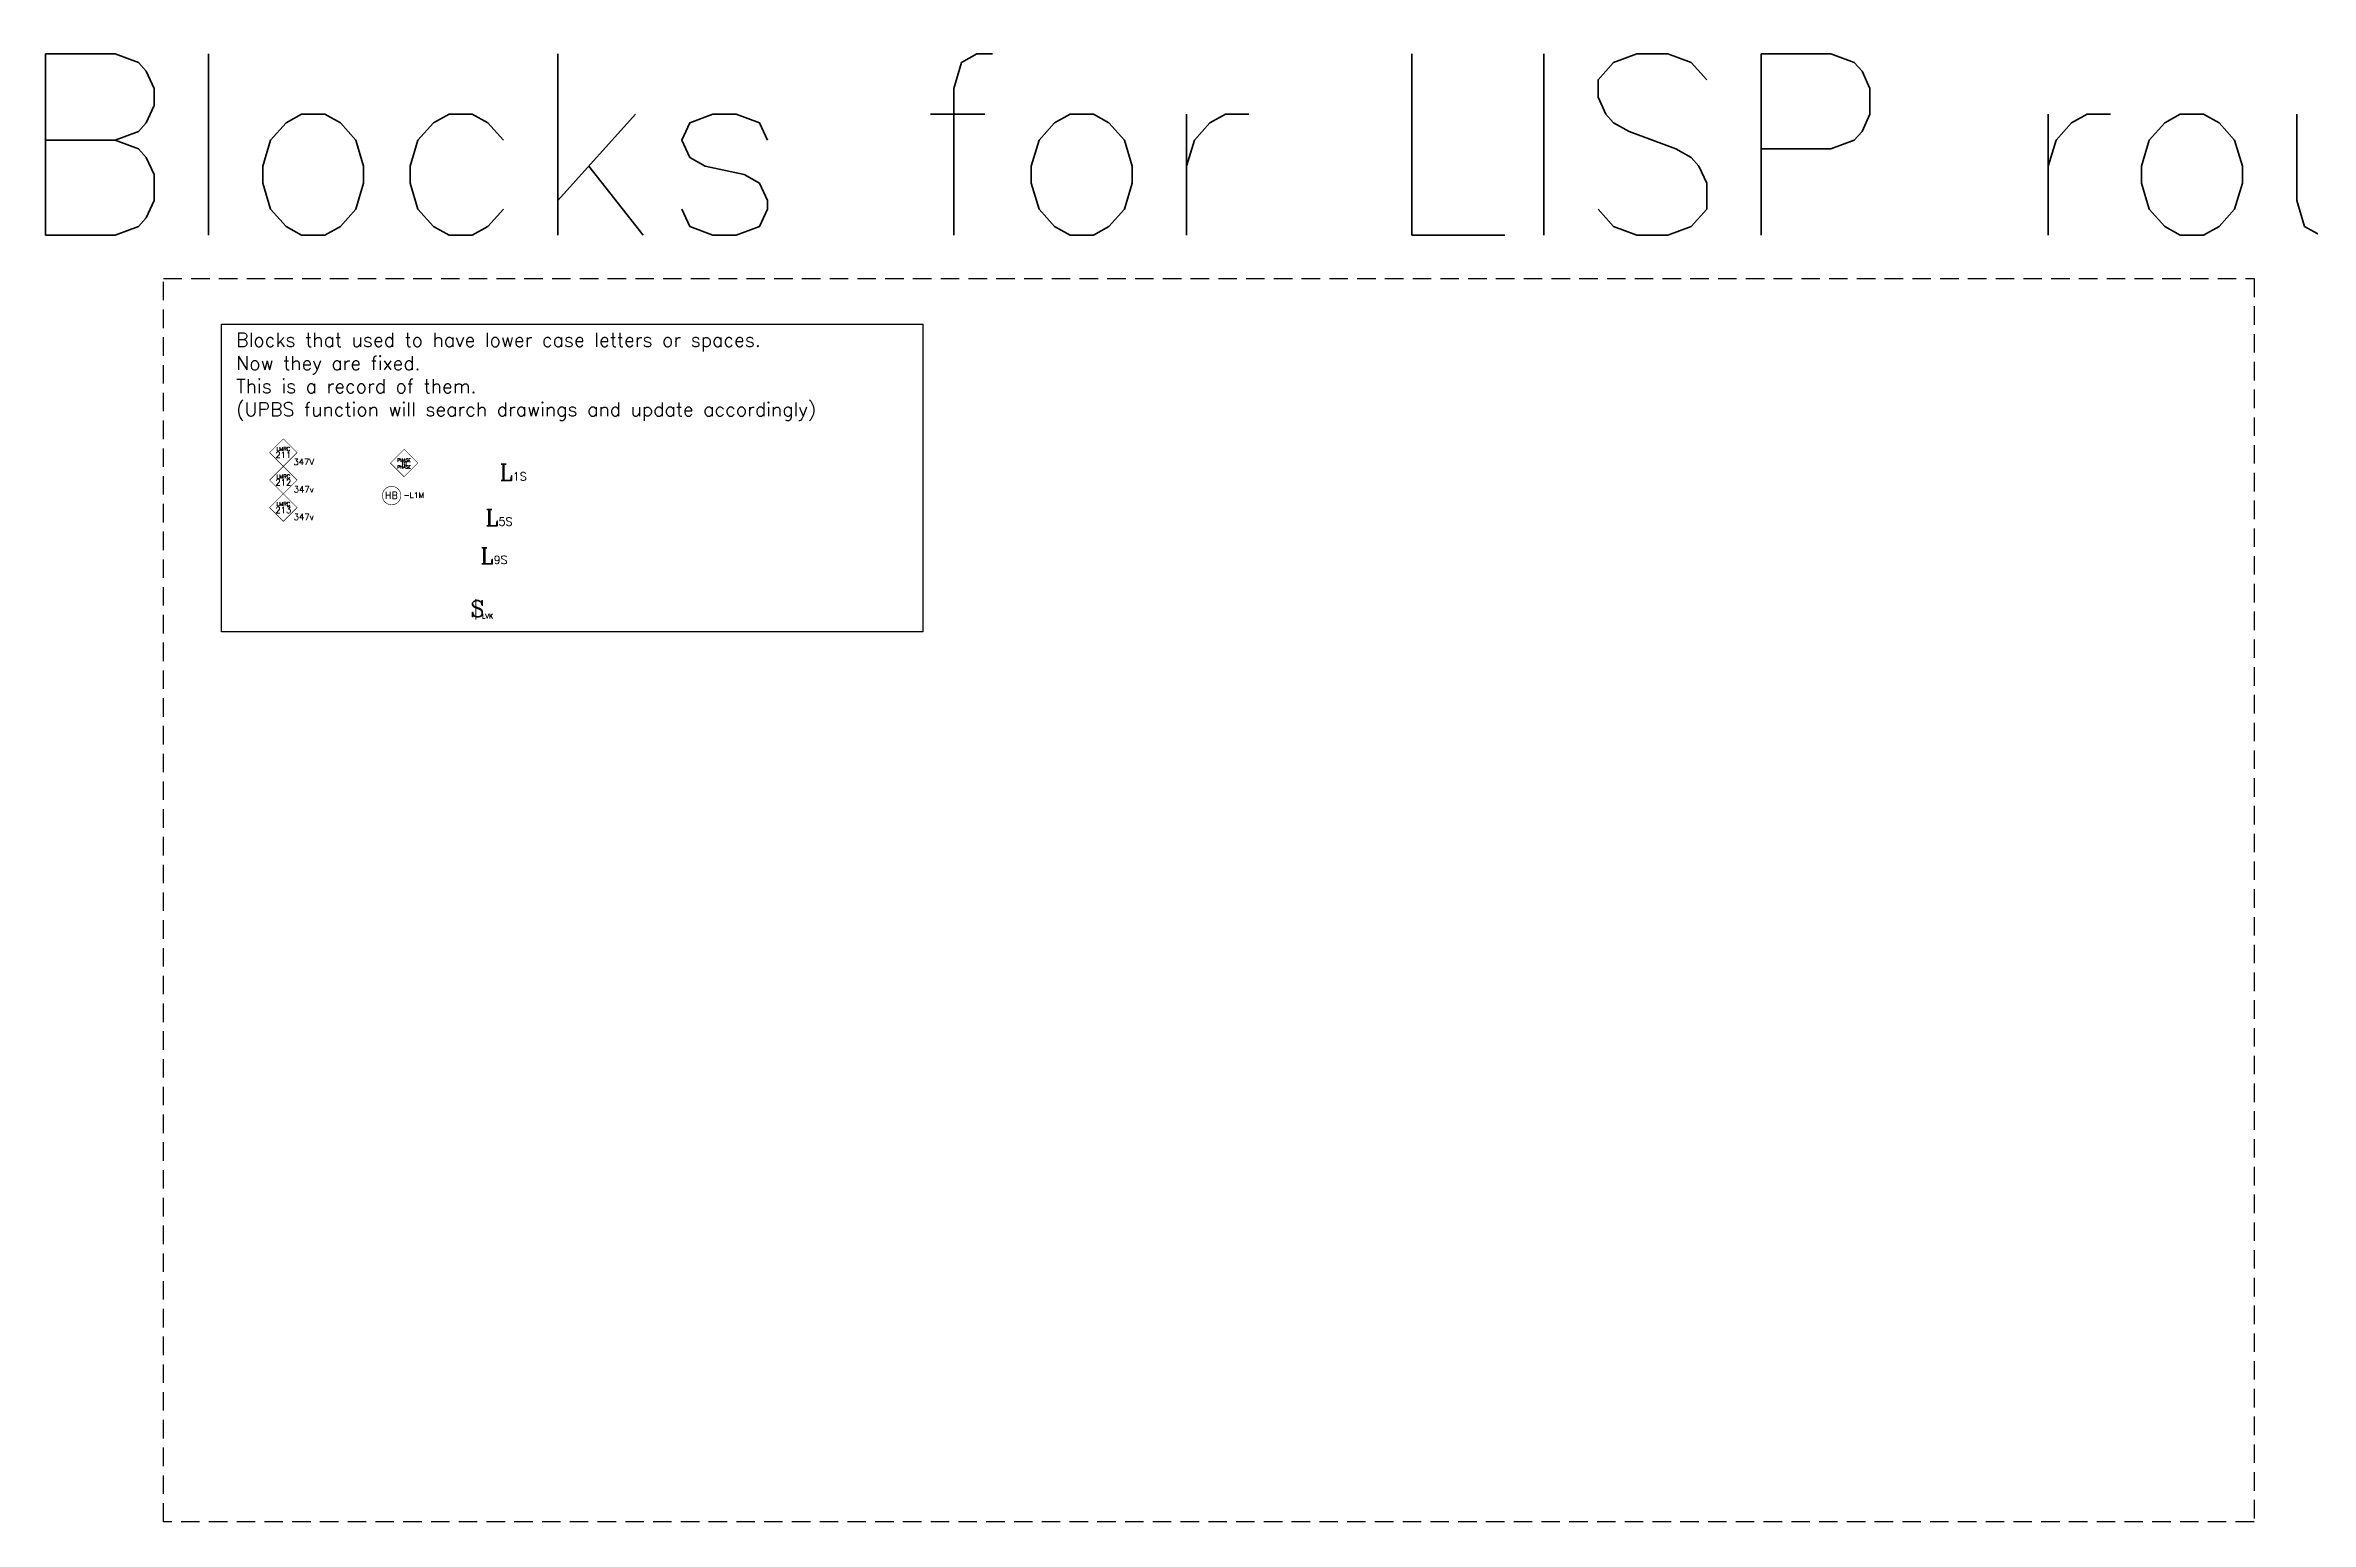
# Model space of a CAD drawing. Header units: inches. Extents: x -13775 to 9910, y -4933 to 5507.
# Drawn here: x -6123 to -3186, y -3330 to -1416 of the extents above; entities that cross this region are included whole.
import ezdxf
from ezdxf.enums import TextEntityAlignment as Align

# ---------------------------------------------------------------- set-up
doc = ezdxf.new("R2010")
doc.units = ezdxf.units.IN
doc.header["$LTSCALE"] = 48
doc.header["$MEASUREMENT"] = 0
doc.linetypes.add('DASHED', pattern=[0.75, 0.5, -0.25])
doc.layers.add('Boxes', color=7, linetype='Continuous')
doc.layers.add('Text', color=7, linetype='Continuous')
doc.layers.add('WATTSTOPPER', color=160, linetype='Continuous', lineweight=0)
doc.styles.add('FSL12-1', font='complex.shx')
doc.styles.add('ROMANC', font='COMPLEX.SHX')
doc.styles.add('ROMANS', font='ROMANS')
doc.styles.add('WS8th', font='complex.shx', dxfattribs={"height": 0.1875})
doc.styles.add('WSNotes', font='complex.shx', dxfattribs={"height": 18})

# ---------------------------------------------------------------- blocks, each defined once
blk = doc.blocks.new('HB-350-L1M')
blk.add_wipeout([(-11.9, -11.9), (45, -11.9), (45, 11.9), (-11.9, 11.9)])
at = {"linetype": 'Continuous', "const_width": 0.75}
blk.add_lwpolyline([(0, 11.9, 15.257052), (3.1, 11.5, 0.065543), (0, 11.9, 0.879053)], format="xyb", dxfattribs=at)
at = {"insert": (-8.8, 4.9), "char_height": 9.18, "width": 17.313, "attachment_point": 1, "style": 'WS8th'}
blk.add_mtext('HB', dxfattribs=at)
at = {"linetype": 'Continuous', "insert": (15.5, 4), "char_height": 7.17, "width": 103.544, "attachment_point": 1, "style": 'FSL12-1'}
blk.add_mtext('-L1M', dxfattribs=at)
at = {"style": 'WSNotes', "flags": 1}
blk.add_attdef('ROOMID', (30.7, 4.7), '', height=10.6, dxfattribs=at)
blk = doc.blocks.new('PHASE-TO-PHASE')
at = {"linetype": 'Continuous'}
blk.add_wipeout([(0, -17.8), (-17.8, 0), (0, 17.8), (17.8, 0)], dxfattribs=at)
at = {"linetype": 'Continuous', "const_width": 0.75}
blk.add_lwpolyline([(0, -17.8), (-17.8, 0), (0, 17.8), (17.8, 0)], close=True, dxfattribs=at)
at = {"char_height": 4.14, "width": 0.138, "attachment_point": 2, "style": 'WSNotes'}
for s, insert in [('PHASE', (0, 5.9)), ('TO', (0, 1.4)), ('PHASE', (0, -3.1))]:
    blk.add_mtext(s, dxfattribs=dict(at, insert=insert))
at = {"style": 'ROMANC'}
blk.add_attdef('CIRCUIT', text='', height=7.51, dxfattribs=at).set_placement((0, -19.4), align=Align.TOP_CENTER)
at = {"style": 'WSNotes', "flags": 1}
blk.add_attdef('ROOMID', (30.7, -11.2), '', height=10.6, dxfattribs=at)
blk = doc.blocks.new('LMRC-211-347V')
at = {"linetype": 'Continuous'}
blk.add_wipeout([(0, -17.8), (-17.8, 0), (0, 17.8), (17.8, 0)], dxfattribs=at)
at = {"linetype": 'Continuous', "const_width": 0.75}
blk.add_lwpolyline([(0, -17.8), (-17.8, 0), (0, 17.8), (17.8, 0)], close=True, dxfattribs=at)
at = {"attachment_point": 2, "style": 'WSNotes'}
for s, insert, char_height, width in [('211', (0, 1), 8, 0.0619), ('LMRC', (0, 7.2), 5, 0.167), ('347V', (26.5, -8.1), 8, 0.0619)]:
    blk.add_mtext(s, dxfattribs=dict(at, insert=insert, char_height=char_height, width=width))
at = {"style": 'WSNotes', "flags": 1}
blk.add_attdef('ROOMID', (30.7, -5.3), '', height=10.6, dxfattribs=at)
at = {"style": 'ROMANC'}
for tag, p in [('PANELID', (0.1, -19)), ('CIRCUIT', (0.1, -26.6))]:
    blk.add_attdef(tag, text='', height=6, dxfattribs=at).set_placement(p, align=Align.TOP_CENTER)
blk.add_attdef('PAIR', (22.7, -25), '', height=6, dxfattribs=at)
blk = doc.blocks.new('LMRC-212-347V')
at = {"linetype": 'Continuous'}
blk.add_wipeout([(0, -17.8), (-17.8, 0), (0, 17.8), (17.8, 0)], dxfattribs=at)
blk.add_wipeout([(0, -17.9), (-17.9, 0), (0, 17.8), (17.9, 0)], dxfattribs=at)
at = {"linetype": 'Continuous', "const_width": 0.75}
blk.add_lwpolyline([(0, -17.8), (-17.8, 0), (0, 17.8), (17.8, 0)], close=True, dxfattribs=at)
at = {"attachment_point": 2, "style": 'WSNotes'}
for s, insert, char_height, width in [('212', (0, 1), 8, 0.0619), ('LMRC', (0, 7.2), 5, 0.167), ('347v', (26.5, -8.1), 8, 0.0619)]:
    blk.add_mtext(s, dxfattribs=dict(at, insert=insert, char_height=char_height, width=width))
at = {"style": 'WSNotes', "flags": 1}
blk.add_attdef('ROOMID', (30.7, -5.3), '', height=10.6, dxfattribs=at)
at = {"style": 'ROMANC'}
for tag, p in [('PANELID', (0, -19)), ('CIRCUIT', (0, -26.6))]:
    blk.add_attdef(tag, text='', height=6, dxfattribs=at).set_placement(p, align=Align.TOP_CENTER)
blk.add_attdef('PAIR', (22.6, -25), '', height=6, dxfattribs=at)
blk = doc.blocks.new('LMRC-213-347V')
at = {"linetype": 'Continuous'}
blk.add_wipeout([(0, -17.8), (-17.8, 0), (0, 17.8), (17.8, 0)], dxfattribs=at)
blk.add_wipeout([(0, -17.9), (-17.9, 0), (0, 17.8), (17.9, 0)], dxfattribs=at)
at = {"linetype": 'Continuous', "const_width": 0.75}
blk.add_lwpolyline([(0, -17.8), (-17.8, 0), (0, 17.8), (17.8, 0)], close=True, dxfattribs=at)
at = {"attachment_point": 2, "style": 'WSNotes'}
for s, insert, char_height, width in [('213', (0, 1), 8, 0.0619), ('LMRC', (0, 7.2), 5, 0.167), ('347v', (26.5, -8.1), 8, 0.0619)]:
    blk.add_mtext(s, dxfattribs=dict(at, insert=insert, char_height=char_height, width=width))
at = {"style": 'WSNotes', "flags": 1}
blk.add_attdef('ROOMID', (30.7, -5.3), '', height=10.6, dxfattribs=at)
at = {"style": 'ROMANC'}
for tag, p in [('PANELID', (0.4, -19)), ('CIRCUIT', (0.4, -26.7))]:
    blk.add_attdef(tag, text='', height=6, dxfattribs=at).set_placement(p, align=Align.TOP_CENTER)
blk.add_attdef('PAIR', (23, -25), '', height=6, dxfattribs=at)
blk = doc.blocks.new('L1S')
blk.add_wipeout([(-16.7, -7.2), (15.4, -7.2), (15.4, 14.2), (-16.7, 14.2)])
at = {"style": 'ROMANC'}
for s, height, p in [('L', 21, (-16.7, -7.2)), ('1S', 10.52, (0.2, -7.2))]:
    blk.add_text(s, height=height, dxfattribs=at).set_placement(p)
blk = doc.blocks.new('L5S')
blk.add_wipeout([(-18, -8.6), (16.3, -8.6), (16.3, 12.9), (-18, 12.9)])
at = {"style": 'ROMANC'}
for s, height, p in [('L', 21, (-18, -8.6)), ('5S', 10.52, (-1.1, -8.6))]:
    blk.add_text(s, height=height, dxfattribs=at).set_placement(p)
blk = doc.blocks.new('L9S')
blk.add_wipeout([(-15, -11.1), (19.5, -11.1), (19.5, 10.4), (-15, 10.4)])
at = {"style": 'ROMANC'}
for s, height, p in [('L', 21, (-15, -11.1)), ('9S', 10.52, (2, -11.1))]:
    blk.add_text(s, height=height, dxfattribs=at).set_placement(p)
blk = doc.blocks.new('LVS-1K')
blk.add_wipeout([(-17, 0.9), (14.5, 0.9), (14.5, 27.5), (-17, 27.5)])
blk.add_line((-10.1, 27.5), (-10.1, 0.9))
at = {"style": 'ROMANC'}
for s, height, p in [('S', 21, (-17, 4.4)), ('LVK', 6, (-2, 2.3))]:
    blk.add_text(s, height=height, dxfattribs=at).set_placement(p)
at = {"style": 'WSNotes', "flags": 1}
blk.add_attdef('ROOMID', (20.6, 8.9), '', height=10.6, dxfattribs=at)

msp = doc.modelspace()

# ---------------------------------------------------------------- block references
at = {"layer": 'WATTSTOPPER'}
for name, p in [('LMRC-211-347V', (-5814.7, -1943.7)), ('L1S', (-5517.3, -1972.6)), ('HB-350-L1M', (-5674.3, -1999.4)), ('L5S', (-5534.5, -2029.9)), ('L9S', (-5544, -2077)), ('LVS-1K', (-5555, -2161.1))]:
    msp.add_blockref(name, p, dxfattribs=at)

# ---------------------------------------------------------------- texts
at = {"layer": 'Text', "color": 3, "insert": (-4235.7, -1544.1), "char_height": 234.903, "attachment_point": 5, "style": 'ROMANS'}
msp.add_mtext('Blocks for LISP routines', dxfattribs=at)
at = {"layer": 'Text', "color": 2, "insert": (-5875.9, -1845.6), "char_height": 18, "attachment_point": 4, "style": 'ROMANS'}
msp.add_mtext('Blocks that used to have lower case letters or spaces.\\PNow they are fixed.\\PThis is a record of them.\\P(UPBS function will search drawings and update accordingly)', dxfattribs=at)

# ---------------------------------------------------------------- next in the draw order: block references
at = {"layer": 'WATTSTOPPER'}
for name, p in [('LMRC-212-347V', (-5814.7, -1979.3)), ('PHASE-TO-PHASE', (-5658.1, -1957.3))]:
    msp.add_blockref(name, p, dxfattribs=at)

# ---------------------------------------------------------------- next in the draw order: block references
msp.add_blockref('LMRC-213-347V', (-5814.7, -2015.1), dxfattribs=at)

# ---------------------------------------------------------------- next in the draw order: linework, layer by layer
at = {"layer": 'Boxes', "color": 1, "linetype": 'DASHED'}
msp.add_lwpolyline([(-5970.2, -1718), (-3259.2, -1718), (-3259.2, -3330.2), (-5970.2, -3330.2)], close=True, dxfattribs=at)
at = {"layer": 'Text', "color": 2}
msp.add_lwpolyline([(-5895, -1777), (-4985.4, -1777), (-4985.4, -2176.3), (-5895, -2176.3)], close=True, dxfattribs=at)

doc.saveas('drawing.dxf')
